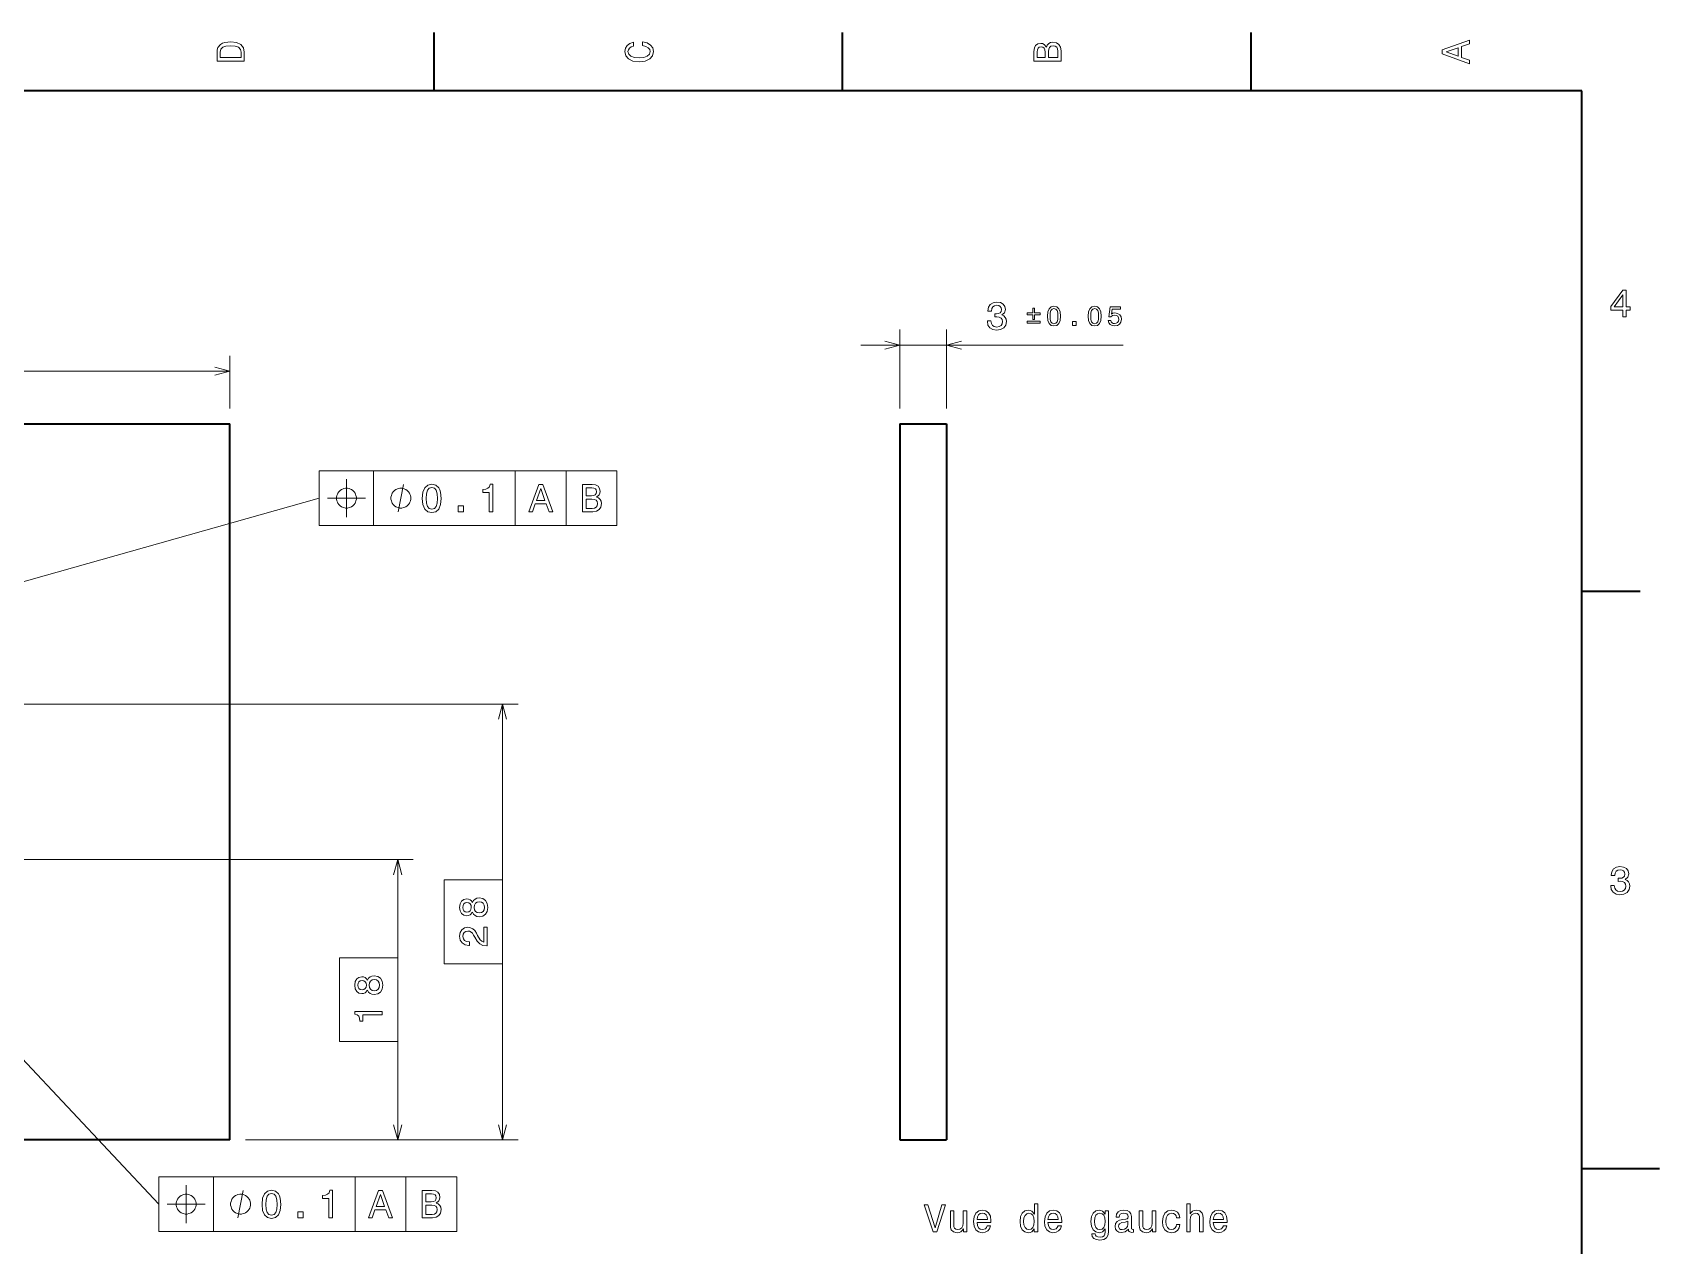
# Model space of a CAD drawing. Extents: x 0 to 420, y 0 to 297.
# Drawn here: x 210.9 to 420, y 138.6 to 294.5 of the extents above; entities that cross this region are included whole.
import ezdxf

# ---------------------------------------------------------------- set-up
doc = ezdxf.new("R2010")
doc.units = 0

msp = doc.modelspace()

# ---------------------------------------------------------------- linework, layer by layer
at = {"color": 7, "lineweight": 35, "ltscale": 0.1875}
for p, q in [((262.5, 287), (262.5, 294.5)), ((315, 287), (315, 294.5)), ((367.5, 287), (367.5, 294.5)), ((410, 222.699997), (417.5, 222.699997))]:
    msp.add_line(p, q, dxfattribs=at)
at = {"color": 7, "lineweight": 35}
for p, q in [((410, 287), (10, 287)), ((410, 10), (410, 287)), ((116.218552, 244.182785), (236.218552, 244.182785)), ((236.218552, 152.182785), (236.218552, 244.182785)), ((322.354919, 244.182785), (322.354919, 152.182785)), ((328.354919, 244.182785), (328.354919, 152.182785)), ((236.218552, 152.182785), (116.218552, 152.182785))]:
    msp.add_line(p, q, dxfattribs=at)
at = {"color": 7, "lineweight": 13, "ltscale": 0.253569}
for p, q in [((322.354919, 246.182785), (322.354919, 256.325531)), ((328.354919, 246.182785), (328.354919, 256.325531))]:
    msp.add_line(p, q, dxfattribs=at)
at = {"color": 7, "lineweight": 13}
for p, q in [((317.354919, 254.325546), (351.077026, 254.325546)), ((116.218552, 250.961349), (236.218552, 250.961349)), ((247.71463, 238.152817), (285.994751, 238.152817)), ((247.71463, 231.152817), (285.994751, 231.152817)), ((178.218552, 208.182785), (273.293457, 208.182785)), ((271.293457, 185.568802), (271.293457, 208.182785)), ((178.218552, 188.182785), (259.801819, 188.182785)), ((271.293457, 152.182785), (271.293457, 174.796753)), ((238.218552, 152.182785), (259.801819, 152.182785)), ((238.218552, 152.182785), (273.293457, 152.182785)), ((227.108856, 147.404358), (265.388977, 147.404358)), ((227.108856, 140.404358), (265.388977, 140.404358))]:
    msp.add_line(p, q, dxfattribs=at)
at = {"color": 7, "lineweight": 13, "ltscale": 0.169464}
msp.add_line((236.218552, 246.182785), (236.218552, 252.961349), dxfattribs=at)
at = {"color": 7, "lineweight": 35, "ltscale": 0.15}
for p, q in [((322.354919, 244.182785), (328.354919, 244.182785)), ((322.354919, 152.182785), (328.354919, 152.182785))]:
    msp.add_line(p, q, dxfattribs=at)
at = {"color": 7, "lineweight": 13, "ltscale": 0.175}
for p, q in [((247.71463, 238.152817), (247.71463, 231.152817)), ((254.71463, 238.152817), (254.71463, 231.152817)), ((272.922699, 238.152817), (272.922699, 231.152817)), ((279.45871, 238.152817), (279.45871, 231.152817)), ((285.994751, 238.152817), (285.994751, 231.152817)), ((227.108856, 147.404358), (227.108856, 140.404358)), ((234.108856, 147.404358), (234.108856, 140.404358)), ((252.316925, 147.404358), (252.316925, 140.404358)), ((258.852936, 147.404358), (258.852936, 140.404358)), ((265.388977, 147.404358), (265.388977, 140.404358))]:
    msp.add_line(p, q, dxfattribs=at)
at = {"color": 7, "lineweight": 13, "ltscale": 0.31535}
msp.add_line((257.801819, 175.568802), (257.801819, 188.182785), dxfattribs=at)
at = {"color": 7, "lineweight": 13, "ltscale": 0.315349}
msp.add_line((257.801819, 152.182785), (257.801819, 164.796753), dxfattribs=at)
at = {"color": 7, "lineweight": 35, "ltscale": 0.25}
msp.add_line((410, 148.5), (420, 148.5), dxfattribs=at)
at = {"color": 7, "lineweight": 13}
for points in [[(234.583206, 291.994965), (234.583206, 290.829987), (238.083206, 290.829987), (238.083206, 291.994965), (237.97226, 292.544678), (237.634354, 292.953186), (237.084641, 293.205353), (236.333206, 293.296112), (235.566635, 293.215424), (235.264038, 293.114563), (235.021973, 292.973358), (234.694153, 292.56485), (234.613464, 292.297546)], [(235.001801, 291.959656), (235.077438, 292.342957), (235.309433, 292.605194), (235.722977, 292.761536), (236.333206, 292.811951), (236.923264, 292.7565), (237.336807, 292.600159), (237.583923, 292.332855), (237.664612, 291.959656), (237.664612, 291.299011), (235.001801, 291.299011)], [(289.282074, 292.817017), (289.705688, 292.716156), (290.008301, 292.549713), (290.194885, 292.317719), (290.255402, 292.04541), (290.164642, 291.71759), (289.892303, 291.460388), (289.448486, 291.28891), (288.833221, 291.233429), (288.222992, 291.28891), (287.774139, 291.455353), (287.501801, 291.712555), (287.405975, 292.04541), (287.456421, 292.287476), (287.597626, 292.494232), (287.824585, 292.65564), (288.137268, 292.766571), (288.137268, 293.245697), (287.658142, 293.094391), (287.295044, 292.832153), (287.068085, 292.47406), (286.987396, 292.04541), (287.113495, 291.510803), (287.466492, 291.102325), (288.046478, 290.840057), (288.833221, 290.749298), (289.619965, 290.840057), (290.199951, 291.102325), (290.558014, 291.510803), (290.679047, 292.04541), (290.583221, 292.514404), (290.315918, 292.89267), (289.877167, 293.159943), (289.282074, 293.301147)], [(341.192017, 292.630402), (340.899506, 292.983429), (340.70282, 293.074219), (340.460754, 293.104462), (340.082489, 293.03891), (339.810181, 292.842224), (339.643738, 292.524506), (339.583221, 292.080688), (339.583221, 290.835022), (343.083221, 290.835022), (343.083221, 292.151306), (343.012604, 292.620331), (342.805847, 292.968292), (342.478027, 293.18515), (342.034241, 293.260803), (341.736694, 293.215424), (341.489563, 293.094391), (341.308014, 292.897705)], [(395.583221, 290.466858), (395.583221, 290.930847), (394.554413, 291.299011), (394.554413, 292.695984), (395.583221, 293.064117), (395.583221, 293.538177), (392.078186, 292.257202), (392.078186, 291.742798)], [(341.035675, 291.984863), (341.035675, 291.299011), (340.001801, 291.299011), (340.001801, 292.025208), (340.032074, 292.297546), (340.122833, 292.489197), (340.279175, 292.605194), (340.511169, 292.645538), (340.743164, 292.600159), (340.904541, 292.479126), (341.005402, 292.272339)], [(342.664642, 292.095825), (342.664642, 291.299011), (341.45929, 291.299011), (341.45929, 292.050446), (341.494598, 292.368164), (341.600525, 292.595093), (341.782074, 292.731262), (342.044312, 292.776672), (342.321686, 292.731262), (342.513336, 292.605194), (342.629333, 292.393372)], [(394.125732, 291.460388), (392.582489, 292), (394.125732, 292.539642)], [(333.602051, 257.424957), (333.602051, 257.389648), (333.682739, 256.905518), (333.919769, 256.542389), (334.292969, 256.310425), (334.787201, 256.22467), (335.311707, 256.310425), (335.705078, 256.532318), (335.957214, 256.885345), (336.048004, 257.339233), (336.00766, 257.63678), (335.896698, 257.878845), (335.715149, 258.06546), (335.473083, 258.20163), (335.800873, 258.473969), (335.91687, 258.907684), (335.841217, 259.301056), (335.624359, 259.598602), (335.271332, 259.785187), (334.787201, 259.850769), (334.333313, 259.770081), (333.985321, 259.548157), (333.758392, 259.195129), (333.682739, 258.726135), (333.682739, 258.690826), (334.131592, 258.690826), (334.171936, 259.01358), (334.30304, 259.245575), (334.514862, 259.38678), (334.812408, 259.437225), (335.074646, 259.396881), (335.266296, 259.290955), (335.382294, 259.119507), (335.427673, 258.887512), (335.382294, 258.640381), (335.261261, 258.473969), (335.049438, 258.373108), (334.761993, 258.342834), (334.565308, 258.34787), (334.565308, 257.949463), (334.812408, 257.959534), (335.130127, 257.914154), (335.367157, 257.793121), (335.508392, 257.596436), (335.558807, 257.339233), (335.503326, 257.046722), (335.357086, 256.829865), (335.125092, 256.693695), (334.817444, 256.648315), (334.499725, 256.69873), (334.267731, 256.850037), (334.12149, 257.092102), (334.06601, 257.424957)], [(415.277374, 257.966766), (415.731262, 257.966766), (415.731262, 258.834198), (416.23056, 258.834198), (416.23056, 259.237671), (415.731262, 259.237671), (415.731262, 261.391113), (415.272339, 261.391113), (413.739197, 259.278015), (413.739197, 258.834198), (415.277374, 258.834198)], [(414.162842, 259.237671), (415.277374, 260.806091), (415.277374, 259.237671)], [(339.429993, 257.620148), (339.673584, 257.620148), (339.673584, 258.230865), (340.372559, 258.230865), (340.372559, 258.470947), (339.673584, 258.470947), (339.673584, 259.078125), (339.429993, 259.078125), (339.429993, 258.470947), (338.730988, 258.470947), (338.730988, 258.230865), (339.429993, 258.230865)], [(338.730988, 257.380066), (338.730988, 257.136505), (340.372559, 257.136505), (340.372559, 257.380066)], [(341.317963, 258.047302), (341.370941, 257.493042), (341.536865, 257.097656), (341.801636, 256.857605), (342.168762, 256.779938), (342.532379, 256.857605), (342.79715, 257.097656), (342.959534, 257.493042), (343.016022, 258.047302), (342.959534, 258.598022), (342.892456, 258.816895), (342.79715, 258.996948), (342.532379, 259.237), (342.168762, 259.318207), (341.801636, 259.237), (341.536865, 258.993408), (341.370941, 258.598022)], [(341.656891, 258.047302), (341.68512, 258.474457), (341.773376, 258.781586), (341.932251, 258.961639), (342.168762, 259.025177), (342.401764, 258.961639), (342.560638, 258.781586), (342.648895, 258.474457), (342.677124, 258.047302), (342.648895, 257.616608), (342.560638, 257.309479), (342.401764, 257.129425), (342.168762, 257.069427), (341.932251, 257.129425), (341.773376, 257.309479), (341.68512, 257.616608)], [(344.540405, 256.850555), (345.027557, 256.850555), (345.027557, 257.376556), (344.540405, 257.376556)], [(346.548401, 258.047302), (346.601349, 257.493042), (346.767273, 257.097656), (347.032043, 256.857605), (347.3992, 256.779938), (347.762817, 256.857605), (348.027588, 257.097656), (348.189972, 257.493042), (348.24646, 258.047302), (348.189972, 258.598022), (348.122894, 258.816895), (348.027588, 258.996948), (347.762817, 259.237), (347.3992, 259.318207), (347.032043, 259.237), (346.767273, 258.993408), (346.601349, 258.598022)], [(346.887299, 258.047302), (346.915558, 258.474457), (347.003815, 258.781586), (347.162659, 258.961639), (347.3992, 259.025177), (347.632202, 258.961639), (347.791046, 258.781586), (347.879303, 258.474457), (347.907562, 258.047302), (347.879303, 257.616608), (347.791046, 257.309479), (347.632202, 257.129425), (347.3992, 257.069427), (347.162659, 257.129425), (347.003815, 257.309479), (346.915558, 257.616608)], [(349.138916, 257.489532), (349.216583, 257.200043), (349.389557, 256.974091), (349.643738, 256.832886), (349.968506, 256.779938), (350.325073, 256.843475), (350.603973, 257.016479), (350.780487, 257.29184), (350.847565, 257.644836), (350.787537, 257.973175), (350.618103, 258.230865), (350.353333, 258.39679), (350.010895, 258.456818), (349.746124, 258.414459), (349.541351, 258.297943), (349.640198, 258.958099), (350.713409, 258.958099), (350.713409, 259.247589), (349.403687, 259.247589), (349.209503, 257.948456), (349.491943, 257.948456), (349.696686, 258.11438), (349.957916, 258.174377), (350.183868, 258.135559), (350.356842, 258.022583), (350.466278, 257.849609), (350.505127, 257.627197), (350.466278, 257.404785), (350.353333, 257.231812), (350.180328, 257.122375), (349.957916, 257.083557), (349.770813, 257.108246), (349.626099, 257.189453), (349.520172, 257.316528), (349.467224, 257.489532)], [(260.967224, 234.612473), (261.042877, 233.820679), (261.279907, 233.255844), (261.658142, 232.912903), (262.182648, 232.801956), (262.702087, 232.912903), (263.080322, 233.255844), (263.312317, 233.820679), (263.393005, 234.612473), (263.312317, 235.399216), (263.216492, 235.711899), (263.080322, 235.969101), (262.702087, 236.312042), (262.182648, 236.42804), (261.658142, 236.312042), (261.279907, 235.96405), (261.042877, 235.399216)], [(269.563904, 232.902817), (270.022858, 232.902817), (270.022858, 236.42804), (269.679901, 236.42804), (269.589111, 236.120392), (269.407562, 235.91362), (269.130188, 235.792587), (268.746918, 235.752243), (268.746918, 235.394165), (269.563904, 235.394165)], [(252.497971, 234.652817), (252.497971, 234.769485), (252.439636, 235.002823), (252.381302, 235.177811), (252.322968, 235.294479), (252.206299, 235.469482), (252.031296, 235.644485), (251.856293, 235.761154), (251.739624, 235.819489), (251.564636, 235.877823), (251.331299, 235.936157), (251.21463, 235.936157), (251.097961, 235.936157), (250.864624, 235.877823), (250.689636, 235.819489), (250.572968, 235.761154), (250.397964, 235.644485), (250.222961, 235.469482), (250.106293, 235.294479), (250.047958, 235.177811), (249.989624, 235.002823), (249.93129, 234.769485), (249.93129, 234.652817), (249.93129, 234.536148), (249.989624, 234.302811), (250.047958, 234.127823), (250.106293, 234.011154), (250.222961, 233.836151), (250.397964, 233.661148), (250.572968, 233.544479), (250.689636, 233.486145), (250.864624, 233.427811), (251.097961, 233.369476), (251.21463, 233.369476), (251.331299, 233.369476), (251.564636, 233.427811), (251.739624, 233.486145), (251.856293, 233.544479), (252.031296, 233.661148), (252.206299, 233.836151), (252.322968, 234.011154), (252.381302, 234.127823), (252.439636, 234.302811), (252.497971, 234.536148)], [(259.497955, 234.652817), (259.497955, 234.769485), (259.439636, 235.002823), (259.381287, 235.177811), (259.322968, 235.294479), (259.206299, 235.469482), (259.031311, 235.644485), (258.856293, 235.761154), (258.739624, 235.819489), (258.564636, 235.877823), (258.331299, 235.936157), (258.21463, 235.936157), (258.097961, 235.936157), (257.864624, 235.877823), (257.689636, 235.819489), (257.572968, 235.761154), (257.397949, 235.644485), (257.222961, 235.469482), (257.106293, 235.294479), (257.047974, 235.177811), (256.989624, 235.002823), (256.931305, 234.769485), (256.931305, 234.652817), (256.931305, 234.536148), (256.989624, 234.302811), (257.047974, 234.127823), (257.106293, 234.011154), (257.222961, 233.836151), (257.397949, 233.661148), (257.572968, 233.544479), (257.689636, 233.486145), (257.864624, 233.427811), (258.097961, 233.369476), (258.21463, 233.369476), (258.331299, 233.369476), (258.564636, 233.427811), (258.739624, 233.486145), (258.856293, 233.544479), (259.031311, 233.661148), (259.206299, 233.836151), (259.322968, 234.011154), (259.381287, 234.127823), (259.439636, 234.302811), (259.497955, 234.536148)], [(261.451385, 234.612473), (261.49173, 235.222702), (261.617798, 235.661469), (261.844757, 235.918671), (262.182648, 236.009445), (262.515503, 235.918671), (262.742432, 235.661469), (262.86853, 235.222702), (262.908875, 234.612473), (262.86853, 233.997192), (262.742432, 233.558441), (262.515503, 233.301239), (262.182648, 233.2155), (261.844757, 233.301239), (261.617798, 233.558441), (261.49173, 233.997192)], [(265.570679, 232.902817), (266.266663, 232.902817), (266.266663, 233.654251), (265.570679, 233.654251)], [(413.729126, 184.866226), (413.729126, 184.830917), (413.809814, 184.346771), (414.046844, 183.983658), (414.420044, 183.751663), (414.914276, 183.665939), (415.438782, 183.751663), (415.832153, 183.973572), (416.08429, 184.326599), (416.175079, 184.780487), (416.134735, 185.078033), (416.023773, 185.320114), (415.842224, 185.506714), (415.600159, 185.642883), (415.927948, 185.915222), (416.043945, 186.348938), (415.968292, 186.74231), (415.751434, 187.039856), (415.398407, 187.226456), (414.914276, 187.292023), (414.460388, 187.211319), (414.112396, 186.989426), (413.885468, 186.636398), (413.809814, 186.167374), (413.809814, 186.13208), (414.258636, 186.13208), (414.299011, 186.454834), (414.430115, 186.686829), (414.641937, 186.828033), (414.939484, 186.878479), (415.201721, 186.83812), (415.393372, 186.732224), (415.509369, 186.560745), (415.554749, 186.328766), (415.509369, 186.081635), (415.388336, 185.915222), (415.176514, 185.814346), (414.889069, 185.784088), (414.692383, 185.789139), (414.692383, 185.390717), (414.939484, 185.400803), (415.257202, 185.355423), (415.494232, 185.234375), (415.635468, 185.037689), (415.685883, 184.780487), (415.630402, 184.487976), (415.484161, 184.271118), (415.252167, 184.134949), (414.944519, 184.089569), (414.626801, 184.139999), (414.394806, 184.29129), (414.248566, 184.533371), (414.193085, 184.866226)], [(263.793457, 174.796753), (271.293457, 174.796753), (271.293457, 185.568802), (263.793457, 185.568802)], [(267.407288, 181.42543), (267.548492, 181.168228), (267.745178, 180.991714), (267.99231, 180.880768), (268.289856, 180.845459), (268.738708, 180.926147), (269.08667, 181.158142), (269.308594, 181.536377), (269.394318, 182.050797), (269.308594, 182.560165), (269.08667, 182.9384), (268.738708, 183.170395), (268.289856, 183.256119), (267.99231, 183.215775), (267.745178, 183.109863), (267.548492, 182.928314), (267.407288, 182.676147), (267.286255, 182.877884), (267.119812, 183.019089), (266.918091, 183.104828), (266.67099, 183.135086), (266.312897, 183.054398), (266.025452, 182.842575), (265.838837, 182.499634), (265.76825, 182.050797), (265.838837, 181.596909), (266.025452, 181.253967), (266.312897, 181.037109), (266.67099, 180.961456), (266.918091, 180.986664), (267.119812, 181.072403)], [(266.711334, 181.440567), (266.48941, 181.480911), (266.317963, 181.601944), (266.212036, 181.793594), (266.171692, 182.050797), (266.212036, 182.302948), (266.317963, 182.494598), (266.48941, 182.615631), (266.711334, 182.661026), (266.938263, 182.615631), (267.114777, 182.494598), (267.230774, 182.302948), (267.266083, 182.050797), (267.225739, 181.793594), (267.114777, 181.601944), (266.938263, 181.480911)], [(268.279785, 181.329605), (268.012482, 181.375), (267.81076, 181.521255), (267.679626, 181.748199), (267.634247, 182.050797), (267.679626, 182.348343), (267.81076, 182.575287), (268.012482, 182.721542), (268.279785, 182.771973), (268.56723, 182.721542), (268.784088, 182.575287), (268.925293, 182.348343), (268.970703, 182.050797), (268.925293, 181.748199), (268.784088, 181.521255), (268.56723, 181.375)], [(269.293457, 177.084229), (269.293457, 179.489838), (268.859741, 179.489838), (268.859741, 177.588547), (268.622711, 177.694458), (268.426025, 177.876007), (268.067963, 178.435806), (267.916656, 178.733353), (267.699799, 179.066208), (267.447632, 179.303238), (267.150085, 179.439407), (266.812195, 179.489838), (266.38855, 179.404114), (266.055695, 179.167084), (265.843903, 178.803955), (265.76825, 178.334946), (265.853973, 177.8508), (266.091003, 177.482635), (266.469238, 177.245605), (266.968536, 177.164917), (267.039124, 177.164917), (267.039124, 177.62384), (266.998779, 177.62384), (266.655853, 177.669235), (266.403687, 177.805405), (266.24231, 178.022263), (266.186829, 178.309723), (266.237274, 178.602234), (266.363342, 178.819092), (266.560028, 178.960297), (266.807129, 179.010742), (267.039124, 178.975433), (267.235809, 178.879608), (267.407288, 178.718231), (267.558594, 178.496323), (267.719971, 178.198776), (268.032654, 177.704544), (268.365509, 177.356552), (268.768951, 177.14978), (269.27832, 177.084229)], [(250.301819, 164.796753), (257.801819, 164.796753), (257.801819, 175.568802), (250.301819, 175.568802)], [(253.915649, 171.42543), (254.05687, 171.168228), (254.253555, 170.991714), (254.500671, 170.880768), (254.798218, 170.845459), (255.24707, 170.926147), (255.595047, 171.158142), (255.816956, 171.536377), (255.902679, 172.050797), (255.816956, 172.560165), (255.595047, 172.9384), (255.24707, 173.170395), (254.798218, 173.256119), (254.500671, 173.215775), (254.253555, 173.109863), (254.05687, 172.928314), (253.915649, 172.676147), (253.794617, 172.877884), (253.628189, 173.019089), (253.426468, 173.104828), (253.179352, 173.135086), (252.821274, 173.054398), (252.533813, 172.842575), (252.347214, 172.499634), (252.276611, 172.050797), (252.347214, 171.596909), (252.533813, 171.253967), (252.821274, 171.037109), (253.179352, 170.961456), (253.426468, 170.986664), (253.628189, 171.072403)], [(253.219696, 171.440567), (252.997787, 171.480911), (252.826324, 171.601944), (252.720413, 171.793594), (252.680069, 172.050797), (252.720413, 172.302948), (252.826324, 172.494598), (252.997787, 172.615631), (253.219696, 172.661026), (253.44664, 172.615631), (253.623154, 172.494598), (253.739136, 172.302948), (253.774445, 172.050797), (253.7341, 171.793594), (253.623154, 171.601944), (253.44664, 171.480911)], [(254.788132, 171.329605), (254.520844, 171.375), (254.319122, 171.521255), (254.187988, 171.748199), (254.142609, 172.050797), (254.187988, 172.348343), (254.319122, 172.575287), (254.520844, 172.721542), (254.788132, 172.771973), (255.075592, 172.721542), (255.29245, 172.575287), (255.43367, 172.348343), (255.479065, 172.050797), (255.43367, 171.748199), (255.29245, 171.521255), (255.075592, 171.375)], [(255.801819, 168.223999), (255.801819, 168.682922), (252.276611, 168.682922), (252.276611, 168.339981), (252.584244, 168.249207), (252.791016, 168.067657), (252.912048, 167.790268), (252.952393, 167.406982), (253.310471, 167.406982), (253.310471, 168.223999)], [(231.892197, 143.904358), (231.892197, 144.021027), (231.833862, 144.254364), (231.775528, 144.429352), (231.717194, 144.546021), (231.600525, 144.721024), (231.425522, 144.896027), (231.250519, 145.012695), (231.13385, 145.07103), (230.958862, 145.129364), (230.725525, 145.187698), (230.608856, 145.187698), (230.492188, 145.187698), (230.25885, 145.129364), (230.083862, 145.07103), (229.967194, 145.012695), (229.792191, 144.896027), (229.617188, 144.721024), (229.500519, 144.546021), (229.442184, 144.429352), (229.38385, 144.254364), (229.325516, 144.021027), (229.325516, 143.904358), (229.325516, 143.787689), (229.38385, 143.554352), (229.442184, 143.379364), (229.500519, 143.262695), (229.617188, 143.087692), (229.792191, 142.912689), (229.967194, 142.796021), (230.083862, 142.737686), (230.25885, 142.679352), (230.492188, 142.621017), (230.608856, 142.621017), (230.725525, 142.621017), (230.958862, 142.679352), (231.13385, 142.737686), (231.250519, 142.796021), (231.425522, 142.912689), (231.600525, 143.087692), (231.717194, 143.262695), (231.775528, 143.379364), (231.833862, 143.554352), (231.892197, 143.787689)], [(238.892197, 143.904358), (238.892197, 144.021027), (238.833862, 144.254364), (238.775528, 144.429352), (238.717194, 144.546021), (238.600525, 144.721024), (238.425522, 144.896027), (238.250519, 145.012695), (238.13385, 145.07103), (237.958862, 145.129364), (237.725525, 145.187698), (237.608856, 145.187698), (237.492188, 145.187698), (237.25885, 145.129364), (237.083862, 145.07103), (236.967194, 145.012695), (236.792191, 144.896027), (236.617188, 144.721024), (236.500519, 144.546021), (236.442184, 144.429352), (236.38385, 144.254364), (236.325516, 144.021027), (236.325516, 143.904358), (236.325516, 143.787689), (236.38385, 143.554352), (236.442184, 143.379364), (236.500519, 143.262695), (236.617188, 143.087692), (236.792191, 142.912689), (236.967194, 142.796021), (237.083862, 142.737686), (237.25885, 142.679352), (237.492188, 142.621017), (237.608856, 142.621017), (237.725525, 142.621017), (237.958862, 142.679352), (238.13385, 142.737686), (238.250519, 142.796021), (238.425522, 142.912689), (238.600525, 143.087692), (238.717194, 143.262695), (238.775528, 143.379364), (238.833862, 143.554352), (238.892197, 143.787689)], [(240.36145, 143.864014), (240.437103, 143.07222), (240.674133, 142.507385), (241.052368, 142.164444), (241.576874, 142.053497), (242.096313, 142.164444), (242.474564, 142.507385), (242.706543, 143.07222), (242.787247, 143.864014), (242.706543, 144.650757), (242.610733, 144.96344), (242.474564, 145.220642), (242.096313, 145.563583), (241.576874, 145.679581), (241.052368, 145.563583), (240.674133, 145.215591), (240.437103, 144.650757)], [(240.845596, 143.864014), (240.885941, 144.474243), (241.012024, 144.91301), (241.238968, 145.170212), (241.576874, 145.260986), (241.909714, 145.170212), (242.136673, 144.91301), (242.262741, 144.474243), (242.303085, 143.864014), (242.262741, 143.248734), (242.136673, 142.809982), (241.909714, 142.55278), (241.576874, 142.467041), (241.238968, 142.55278), (241.012024, 142.809982), (240.885941, 143.248734)], [(248.95813, 142.154358), (249.417068, 142.154358), (249.417068, 145.679581), (249.074127, 145.679581), (248.983353, 145.371933), (248.801788, 145.165161), (248.524414, 145.044128), (248.141129, 145.003784), (248.141129, 144.645706), (248.95813, 144.645706)], [(244.964905, 142.154358), (245.660873, 142.154358), (245.660873, 142.905792), (244.964905, 142.905792)], [(327.750458, 143.831207), (326.872925, 140.850647), (325.970184, 143.831207), (325.491089, 143.831207), (326.620758, 140.326157), (327.125092, 140.326157), (328.229553, 143.831207)], [(330.952911, 143.034363), (330.509094, 143.034363), (330.509094, 141.470963), (330.458679, 141.107864), (330.312408, 140.845612), (330.08548, 140.684219), (329.787903, 140.633789), (329.550873, 140.674133), (329.399597, 140.795181), (329.313843, 141.001953), (329.293671, 141.294449), (329.293671, 143.034363), (328.849884, 143.034363), (328.849884, 141.254105), (328.865021, 140.896042), (328.960815, 140.598495), (329.253326, 140.326157), (329.722351, 140.230331), (329.974518, 140.26564), (330.191376, 140.356415), (330.37796, 140.512756), (330.529266, 140.7397), (330.529266, 140.326157), (330.952911, 140.326157)], [(332.289368, 141.551666), (334.064575, 141.551666), (334.069611, 141.758438), (333.988922, 142.338409), (333.767029, 142.772125), (333.414001, 143.034363), (332.944977, 143.130188), (332.486053, 143.029327), (332.133026, 142.746902), (331.906067, 142.287979), (331.825378, 141.682785), (331.901031, 141.062469), (332.12796, 140.608582), (332.475952, 140.326157), (332.92984, 140.230331), (333.323212, 140.295898), (333.645996, 140.467361), (333.883026, 140.7397), (334.019196, 141.102814), (333.580414, 141.102814), (333.489655, 140.901077), (333.358521, 140.749786), (332.985321, 140.628754), (332.697845, 140.684219), (332.480988, 140.860733), (332.339783, 141.148209), (332.289368, 141.53653)], [(332.289368, 141.924866), (332.344849, 142.272842), (332.480988, 142.530045), (332.687775, 142.686386), (332.960114, 142.741867), (333.227386, 142.686386), (333.434174, 142.530045), (333.560242, 142.272842), (333.605652, 141.924866)], [(339.637329, 140.744751), (339.637329, 140.326157), (340.081146, 140.326157), (340.081146, 143.947189), (339.642395, 143.947189), (339.642395, 142.620819), (339.304474, 143.004105), (339.097717, 143.094894), (338.860687, 143.130188), (338.432007, 143.029327), (338.099152, 142.746902), (337.882294, 142.293015), (337.806641, 141.682785), (337.882294, 141.072556), (338.099152, 140.613617), (338.432007, 140.326157), (338.860687, 140.230331), (339.097717, 140.26564), (339.30954, 140.356415)], [(338.93634, 142.731781), (339.228851, 142.661163), (339.450745, 142.464478), (339.581879, 142.136673), (339.632294, 141.682785), (339.581879, 141.223846), (339.450745, 140.896042), (339.228851, 140.694305), (338.93634, 140.628754), (338.658966, 140.694305), (338.447144, 140.896042), (338.305939, 141.228897), (338.260529, 141.682785), (338.305939, 142.131638), (338.447144, 142.459442), (338.658966, 142.661163)], [(341.39743, 141.551666), (343.172638, 141.551666), (343.177673, 141.758438), (343.096985, 142.338409), (342.875092, 142.772125), (342.522064, 143.034363), (342.05304, 143.130188), (341.594116, 143.029327), (341.241089, 142.746902), (341.01413, 142.287979), (340.933441, 141.682785), (341.009094, 141.062469), (341.236053, 140.608582), (341.584015, 140.326157), (342.037903, 140.230331), (342.431274, 140.295898), (342.754059, 140.467361), (342.991089, 140.7397), (343.127258, 141.102814), (342.688507, 141.102814), (342.597717, 140.901077), (342.466583, 140.749786), (342.093384, 140.628754), (341.805939, 140.684219), (341.589081, 140.860733), (341.447845, 141.148209), (341.39743, 141.53653)], [(341.39743, 141.924866), (341.452911, 142.272842), (341.589081, 142.530045), (341.795837, 142.686386), (342.068176, 142.741867), (342.33548, 142.686386), (342.542236, 142.530045), (342.668335, 142.272842), (342.713715, 141.924866)], [(349.189209, 140.447189), (349.189209, 143.034363), (348.765594, 143.034363), (348.765594, 142.595612), (348.417603, 142.994019), (348.20578, 143.094894), (347.96875, 143.130188), (347.54007, 143.029327), (347.207214, 142.746902), (346.990356, 142.293015), (346.914734, 141.682785), (346.990356, 141.067505), (347.207214, 140.613617), (347.54007, 140.326157), (347.96875, 140.230331), (348.210815, 140.26564), (348.412567, 140.356415), (348.765594, 140.7397), (348.765594, 140.356415), (348.72525, 140.053818), (348.614288, 139.83696), (348.402466, 139.710876), (348.084747, 139.665497), (347.807373, 139.695755), (347.610687, 139.771408), (347.49469, 139.902527), (347.459381, 140.079041), (347.030701, 140.079041), (347.030701, 140.058868), (347.096283, 139.736099), (347.298004, 139.494019), (347.620758, 139.337677), (348.05954, 139.282211), (348.584015, 139.357864), (348.932007, 139.569672), (349.128693, 139.937836)], [(347.373657, 141.682785), (347.419037, 142.131638), (347.555206, 142.464478), (347.767029, 142.661163), (348.049438, 142.731781), (348.346985, 142.661163), (348.568909, 142.464478), (348.705078, 142.131638), (348.755493, 141.682785), (348.705078, 141.223846), (348.568909, 140.896042), (348.346985, 140.694305), (348.049438, 140.628754), (347.767029, 140.694305), (347.555206, 140.896042), (347.419037, 141.228897)], [(351.725952, 140.679184), (351.725952, 140.664047), (351.75116, 140.492584), (351.826813, 140.371552), (352.144531, 140.275726), (352.391663, 140.316071), (352.391663, 140.659012), (352.285767, 140.643875), (352.144531, 140.709442), (352.119324, 140.911179), (352.119324, 142.313187), (352.058807, 142.671265), (351.882294, 142.923416), (351.574646, 143.074722), (351.14093, 143.130188), (350.717316, 143.069672), (350.404633, 142.898209), (350.207947, 142.630905), (350.142395, 142.277893), (350.142395, 142.24762), (350.540802, 142.24762), (350.576111, 142.459442), (350.687042, 142.610733), (350.868622, 142.701523), (351.125824, 142.736816), (351.372925, 142.711609), (351.549438, 142.635956), (351.655365, 142.504837), (351.690643, 142.323273), (351.670471, 142.111465), (351.589783, 142.005554), (351.388062, 141.955124), (351.009827, 141.91478), (350.576111, 141.82399), (350.268463, 141.662613), (350.086914, 141.410446), (350.031433, 141.037247), (350.081879, 140.704391), (350.23822, 140.457275), (350.490356, 140.300934), (350.838348, 140.245468), (351.307373, 140.351379)], [(355.241089, 143.034363), (354.797272, 143.034363), (354.797272, 141.470963), (354.746857, 141.107864), (354.600586, 140.845612), (354.373657, 140.684219), (354.076111, 140.633789), (353.839081, 140.674133), (353.687775, 140.795181), (353.602051, 141.001953), (353.581879, 141.294449), (353.581879, 143.034363), (353.138062, 143.034363), (353.138062, 141.254105), (353.153198, 140.896042), (353.249023, 140.598495), (353.541504, 140.326157), (354.010529, 140.230331), (354.262695, 140.26564), (354.479553, 140.356415), (354.666168, 140.512756), (354.817444, 140.7397), (354.817444, 140.326157), (355.241089, 140.326157)], [(357.914001, 142.136673), (358.352753, 142.136673), (358.261963, 142.540131), (358.045105, 142.857864), (357.707214, 143.05455), (357.268463, 143.130188), (356.784302, 143.029327), (356.416168, 142.746902), (356.184174, 142.287979), (356.103485, 141.672699), (356.179138, 141.062469), (356.406067, 140.608582), (356.76413, 140.326157), (357.253326, 140.230331), (357.687042, 140.305984), (358.024963, 140.517792), (358.256927, 140.850647), (358.357788, 141.294449), (357.934174, 141.294449), (357.858521, 141.012039), (357.717316, 140.800217), (357.515594, 140.669098), (357.268463, 140.628754), (356.960815, 140.694305), (356.738922, 140.896042), (356.602753, 141.223846), (356.557373, 141.687836), (356.602753, 142.141724), (356.743958, 142.469528), (356.970917, 142.671265), (357.268463, 142.741867), (357.530701, 142.696472), (357.727386, 142.580475), (357.858521, 142.38884)], [(359.22522, 140.326157), (359.669037, 140.326157), (359.669037, 141.889557), (359.714417, 142.24762), (359.860687, 142.509872), (360.087616, 142.671265), (360.390228, 142.731781), (360.632294, 142.681351), (360.7836, 142.545181), (360.859253, 142.318237), (360.88446, 142.01564), (360.88446, 140.326157), (361.328247, 140.326157), (361.328247, 142.106415), (361.308075, 142.464478), (361.217316, 142.762039), (360.919769, 143.034363), (360.45578, 143.130188), (360.203613, 143.094894), (359.986755, 142.999069), (359.805206, 142.847763), (359.669037, 142.640991), (359.669037, 143.947189), (359.22522, 143.947189)], [(362.649597, 141.551666), (364.424805, 141.551666), (364.42984, 141.758438), (364.349152, 142.338409), (364.127258, 142.772125), (363.774231, 143.034363), (363.305206, 143.130188), (362.846283, 143.029327), (362.493256, 142.746902), (362.266296, 142.287979), (362.185608, 141.682785), (362.261261, 141.062469), (362.48819, 140.608582), (362.836182, 140.326157), (363.29007, 140.230331), (363.683441, 140.295898), (364.006226, 140.467361), (364.243256, 140.7397), (364.379425, 141.102814), (363.940643, 141.102814), (363.849884, 140.901077), (363.71875, 140.749786), (363.345551, 140.628754), (363.058075, 140.684219), (362.841217, 140.860733), (362.700012, 141.148209), (362.649597, 141.53653)], [(362.649597, 141.924866), (362.705048, 142.272842), (362.841217, 142.530045), (363.048004, 142.686386), (363.320343, 142.741867), (363.587616, 142.686386), (363.794403, 142.530045), (363.920471, 142.272842), (363.965881, 141.924866)], [(351.675537, 141.274277), (351.615021, 141.012039), (351.453613, 140.810303), (351.211548, 140.679184), (350.914001, 140.633789), (350.722351, 140.659012), (350.586182, 140.7397), (350.500458, 140.880905), (350.47525, 141.077591), (350.495422, 141.254105), (350.576111, 141.380188), (350.898865, 141.521408), (351.307373, 141.581924), (351.675537, 141.702957)]]:
    msp.add_lwpolyline(points, close=True, dxfattribs=at)
for points in [[(320.423065, 253.807907), (322.354919, 254.325546), (320.423065, 254.843185)], [(330.286774, 254.843185), (328.354919, 254.325546), (330.286774, 253.807907)], [(234.286697, 250.44371), (236.218552, 250.961349), (234.286697, 251.478989)], [(251.21463, 232.20282), (251.21463, 234.652817), (251.21463, 237.102814)], [(257.864624, 232.902817), (258.564636, 236.402817)], [(189.859543, 218.327896), (247.71463, 234.652817)], [(248.764633, 234.652817), (251.21463, 234.652817), (253.664627, 234.652817)], [(271.811096, 206.250931), (271.293457, 208.182785), (270.775818, 206.250931)], [(258.319458, 186.250931), (257.801819, 188.182785), (257.28418, 186.250931)], [(191.819061, 181.428238), (227.108856, 143.904358)], [(257.28418, 154.114624), (257.801819, 152.182785), (258.319458, 154.114624)], [(270.775818, 154.114624), (271.293457, 152.182785), (271.811096, 154.114624)], [(230.608856, 141.454361), (230.608856, 143.904358), (230.608856, 146.354355)], [(237.25885, 142.154358), (237.958862, 145.654358)], [(228.158859, 143.904358), (230.608856, 143.904358), (233.058853, 143.904358)]]:
    msp.add_lwpolyline(points, dxfattribs=at)
at = {"color": 7, "lineweight": 5}
for points in [[(274.657562, 232.902817), (275.121552, 232.902817), (275.489716, 233.931641), (276.886688, 233.931641), (277.254822, 232.902817), (277.728882, 232.902817), (276.447906, 236.407867), (275.933502, 236.407867)], [(283.357117, 234.794022), (283.710144, 235.086533), (283.800934, 235.283218), (283.831177, 235.525299), (283.765625, 235.903534), (283.568939, 236.175873), (283.251221, 236.3423), (282.807404, 236.402817), (281.561737, 236.402817), (281.561737, 232.902817), (282.878021, 232.902817), (283.347046, 232.973419), (283.695007, 233.180191), (283.911865, 233.508011), (283.987518, 233.951813), (283.942139, 234.249359), (283.821106, 234.496475), (283.62442, 234.67804)], [(275.651093, 234.360306), (276.190704, 235.903534), (276.730347, 234.360306)], [(282.711578, 234.950363), (282.025726, 234.950363), (282.025726, 235.984222), (282.751923, 235.984222), (283.024261, 235.953964), (283.215912, 235.86319), (283.331909, 235.706848), (283.372253, 235.474869), (283.326874, 235.242874), (283.205841, 235.081497), (282.999054, 234.980621)], [(282.82254, 233.321411), (282.025726, 233.321411), (282.025726, 234.526733), (282.777161, 234.526733), (283.094879, 234.49144), (283.321808, 234.385529), (283.457977, 234.203964), (283.503387, 233.941727), (283.457977, 233.664337), (283.331909, 233.472702), (283.120087, 233.356705)], [(254.051788, 142.154358), (254.515778, 142.154358), (254.883926, 143.183182), (256.280914, 143.183182), (256.649048, 142.154358), (257.123108, 142.154358), (255.842148, 145.659409), (255.327728, 145.659409)], [(255.045319, 143.611847), (255.58493, 145.155075), (256.124573, 143.611847)], [(262.751343, 144.045563), (263.10437, 144.338074), (263.19516, 144.53476), (263.225403, 144.77684), (263.159851, 145.155075), (262.963165, 145.427414), (262.645447, 145.593842), (262.20163, 145.654358), (260.955963, 145.654358), (260.955963, 142.154358), (262.272247, 142.154358), (262.741272, 142.22496), (263.089233, 142.431732), (263.306091, 142.759552), (263.381744, 143.203354), (263.336365, 143.5009), (263.215332, 143.748016), (263.018646, 143.929581)], [(262.105804, 144.201904), (261.419952, 144.201904), (261.419952, 145.235764), (262.146149, 145.235764), (262.418488, 145.205505), (262.610138, 145.114731), (262.726135, 144.958389), (262.766479, 144.72641), (262.7211, 144.494415), (262.600067, 144.333038), (262.39328, 144.232162)], [(262.216766, 142.572952), (261.419952, 142.572952), (261.419952, 143.778275), (262.171387, 143.778275), (262.489105, 143.742981), (262.716034, 143.63707), (262.852203, 143.455505), (262.897614, 143.193268), (262.852203, 142.915878), (262.726135, 142.724243), (262.514313, 142.608246)]]:
    msp.add_lwpolyline(points, close=True, dxfattribs=at)

doc.saveas('drawing.dxf')
